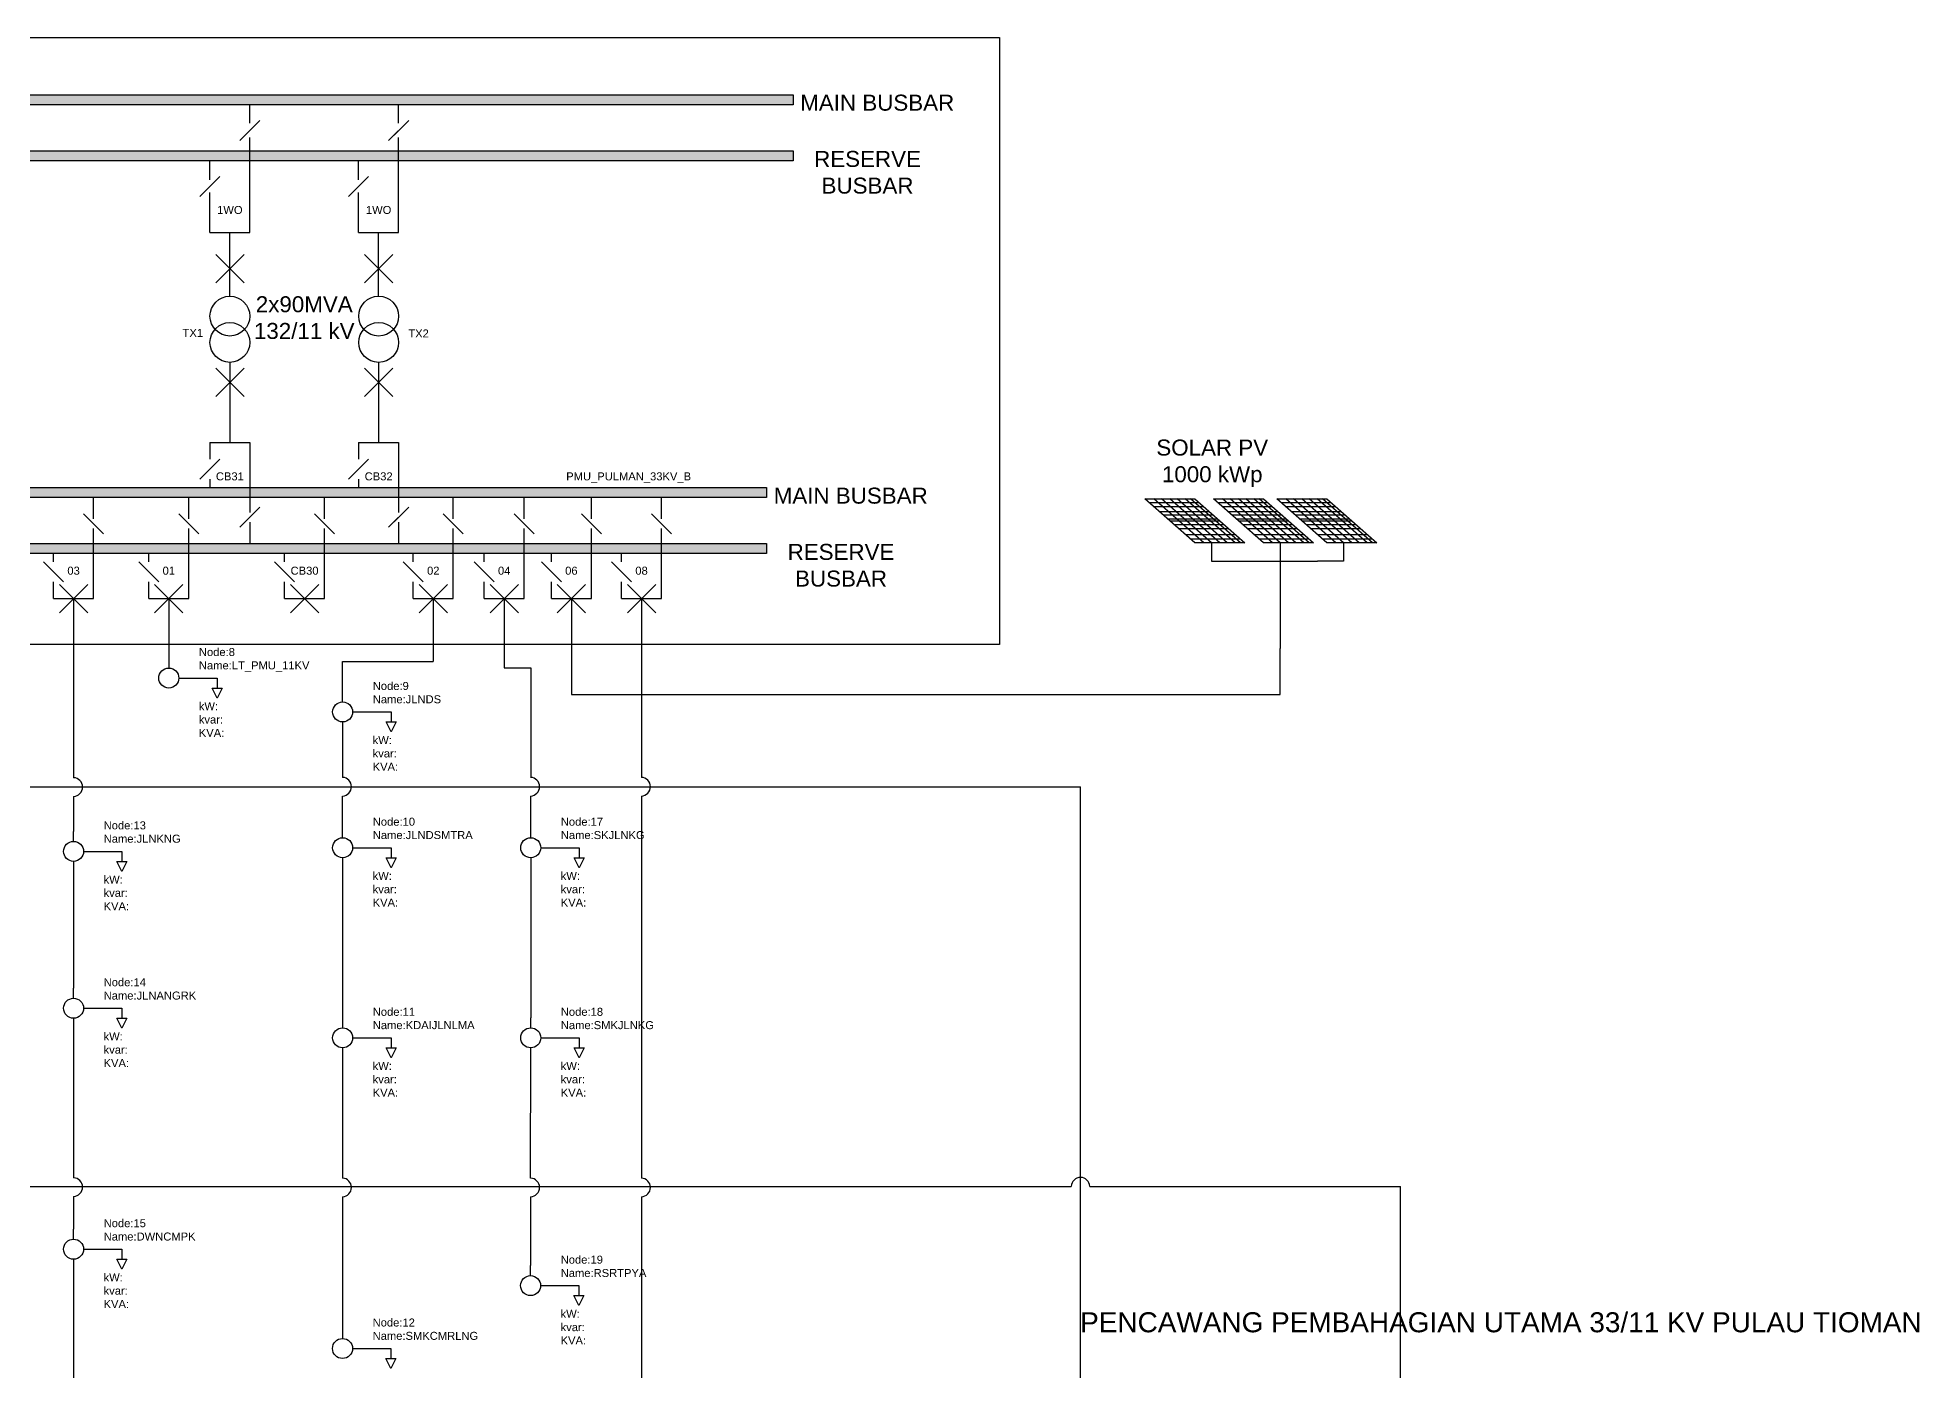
# Model space of a CAD drawing. Header units: inches. Extents: x 13 to 173, y -33 to 91.
# Drawn here: x 76.7 to 170.8, y 21.6 to 88.2 of the extents above; entities that cross this region are included whole.
import ezdxf

# ---------------------------------------------------------------- set-up
doc = ezdxf.new("R2010")
doc.units = ezdxf.units.IN
doc.header["$MEASUREMENT"] = 0
doc.styles.get("Standard").update_dxf_attribs({"font": 'arial.ttf'})

# ---------------------------------------------------------------- blocks, each defined once
blk = doc.blocks.new('Isolatar')
blk.add_lwpolyline([(12.645, 4.178), (13.145, 4.678), (13.645, 5.178), (13.645, 5.178)], close=True)
blk = doc.blocks.new('Transformer')
for p, q in [((3.587, 7.615), (3.587, 8.615)), ((3.587, 4.308), (3.587, 3.308))]:
    blk.add_line(p, q)
for centre in [(3.587, 6.62), (3.587, 5.303)]:
    blk.add_circle(centre, 0.995)
blk = doc.blocks.new('Breaker')
for p, q in [((7.338, 4.199), (8.752, 5.613)), ((8.752, 4.199), (7.338, 5.613))]:
    blk.add_line(p, q)

msp = doc.modelspace()

# ---------------------------------------------------------------- hatches: boundary and pattern name
at = {"true_color": 0xf1eb1f}
h = msp.add_hatch(color=2, dxfattribs=at)
h.dxf.hatch_style = 1
h.paths.add_polyline_path([(87.352, 65.728), (68.187, 65.728), (68.187, 65.228), (87.352, 65.228)])
h.paths.add_polyline_path([(94.79, 65.728), (87.352, 65.728), (87.352, 65.228), (94.79, 65.228)])
h.paths.add_polyline_path([(113.187, 65.728), (94.79, 65.728), (94.79, 65.228), (113.187, 65.228)])
h.paths.add_polyline_path([(101.068, 62.943), (97.522, 62.943), (97.522, 62.443), (101.068, 62.443)])
h.paths.add_polyline_path([(104.425, 62.943), (101.068, 62.943), (101.068, 62.443), (104.425, 62.443)])
h.paths.add_polyline_path([(107.933, 62.943), (104.425, 62.943), (104.425, 62.443), (107.933, 62.443)])
h.paths.add_polyline_path([(113.187, 62.943), (107.933, 62.943), (107.933, 62.443), (113.187, 62.443)])
h.paths.add_polyline_path([(97.522, 62.943), (91.087, 62.943), (91.087, 62.443), (97.522, 62.443)])
h.paths.add_polyline_path([(91.087, 62.943), (84.299, 62.943), (84.299, 62.443), (91.087, 62.443)])
h.paths.add_polyline_path([(84.299, 62.943), (79.539, 62.943), (79.539, 62.443), (84.299, 62.443)])
h.paths.add_polyline_path([(79.539, 62.943), (75.431, 62.943), (75.431, 62.443), (79.539, 62.443)])
h.paths.add_polyline_path([(75.431, 62.943), (72.048, 62.943), (72.048, 62.443), (75.431, 62.443)])
h.paths.add_polyline_path([(72.048, 62.943), (68.187, 62.943), (68.187, 62.443), (72.048, 62.443)])
h.paths.add_polyline_path([(103.06, 65.872), (109.502, 65.872), (109.502, 66.697), (103.06, 66.697)], flags=9)
h.paths.add_polyline_path([(70.082, 66.539), (76.525, 66.539), (76.525, 67.363), (70.082, 67.363)], flags=9)
h.paths.add_polyline_path([(85.59, 65.867), (87.188, 65.867), (87.188, 66.691), (85.59, 66.691)], flags=25)
h.paths.add_polyline_path([(45.607, 65.912), (52.05, 65.912), (52.05, 66.737), (45.607, 66.737)], flags=9)
h.paths.add_polyline_path([(13.966, 65.912), (20.41, 65.912), (20.41, 66.737), (13.966, 66.737)], flags=9)
h.paths.add_polyline_path([(95.181, 73.015), (96.406, 73.015), (96.406, 73.84), (95.181, 73.84)], flags=25)
h.paths.add_polyline_path([(83.933, 73.043), (85.157, 73.043), (85.157, 73.867), (83.933, 73.867)], flags=9)
h.paths.add_polyline_path([(95.181, 73.015), (96.406, 73.015), (96.406, 73.84), (95.181, 73.84)], flags=25)
h.paths.add_polyline_path([(29.443, 72.945), (30.823, 72.945), (30.823, 73.769), (29.443, 73.769)], flags=9)
h.paths.add_polyline_path([(41.045, 73.015), (42.425, 73.015), (42.425, 73.84), (41.045, 73.84)], flags=9)
h.paths.add_polyline_path([(38.977, 79.186), (40.45, 79.186), (40.45, 80.01), (38.977, 80.01)], flags=9)
h.paths.add_polyline_path([(31.539, 79.186), (33.012, 79.186), (33.012, 80.01), (31.539, 80.01)], flags=9)
h.paths.add_polyline_path([(93.036, 79.186), (94.509, 79.186), (94.509, 80.01), (93.036, 80.01)], flags=9)
h.paths.add_polyline_path([(85.598, 79.186), (87.071, 79.186), (87.071, 80.01), (85.598, 80.01)], flags=9)
h.paths.add_polyline_path([(92.992, 65.867), (94.59, 65.867), (94.59, 66.691), (92.992, 66.691)], flags=9)
h.paths.add_polyline_path([(85.59, 65.867), (87.188, 65.867), (87.188, 66.691), (85.59, 66.691)], flags=25)
h.paths.add_polyline_path([(70.638, 61.156), (71.459, 61.156), (71.459, 61.981), (70.638, 61.981)], flags=9)
h.paths.add_polyline_path([(31.62, 65.907), (32.969, 65.907), (32.969, 66.731), (31.62, 66.731)], flags=9)
h.paths.add_polyline_path([(39.066, 65.867), (40.415, 65.867), (40.415, 66.691), (39.066, 66.691)], flags=9)
h.paths.add_polyline_path([(52.061, 61.156), (53.69, 61.156), (53.69, 61.981), (52.061, 61.981)], flags=9)
h.paths.add_polyline_path([(48.554, 61.156), (50.183, 61.156), (50.183, 61.981), (48.554, 61.981)], flags=9)
h.paths.add_polyline_path([(45.204, 61.156), (46.833, 61.156), (46.833, 61.981), (45.204, 61.981)], flags=9)
h.paths.add_polyline_path([(41.653, 61.156), (43.283, 61.156), (43.283, 61.981), (41.653, 61.981)], flags=9)
h.paths.add_polyline_path([(16.174, 61.156), (17.803, 61.156), (17.803, 61.981), (16.174, 61.981)], flags=9)
h.paths.add_polyline_path([(19.559, 61.156), (21.188, 61.156), (21.188, 61.981), (19.559, 61.981)], flags=9)
h.paths.add_polyline_path([(23.666, 61.156), (25.295, 61.156), (25.295, 61.981), (23.666, 61.981)], flags=9)
h.paths.add_polyline_path([(28.408, 61.156), (30.037, 61.156), (30.037, 61.981), (28.408, 61.981)], flags=9)
h.paths.add_polyline_path([(35.274, 61.151), (36.746, 61.151), (36.746, 61.975), (35.274, 61.975)], flags=9)
h.paths.add_polyline_path([(59.963, 60.325), (65.704, 60.325), (65.704, 63.32), (59.963, 63.32)], flags=9)
h.paths.add_polyline_path([(59.247, 64.485), (67.347, 64.485), (67.347, 66.133), (59.247, 66.133)], flags=9)
h.paths.add_polyline_path([(114.021, 60.325), (119.763, 60.325), (119.763, 63.32), (114.021, 63.32)], flags=9)
h.paths.add_polyline_path([(113.306, 64.485), (121.406, 64.485), (121.406, 66.133), (113.306, 66.133)], flags=9)
h.paths.add_polyline_path([(115.347, 79.972), (121.088, 79.972), (121.088, 82.967), (115.347, 82.967)], flags=9)
h.paths.add_polyline_path([(114.631, 84.132), (122.732, 84.132), (122.732, 85.78), (114.631, 85.78)], flags=9)
h.paths.add_polyline_path([(87.298, 72.717), (92.731, 72.717), (92.731, 75.707), (87.298, 75.707)], flags=9)
h.paths.add_polyline_path([(33.24, 72.717), (38.673, 72.717), (38.673, 75.707), (33.24, 75.707)], flags=9)
at = {"true_color": 0x58ba48}
h = msp.add_hatch(color=85, dxfattribs=at)
h.dxf.hatch_style = 1
h.paths.add_polyline_path([(114.513, 85.375), (14.513, 85.375), (14.513, 84.875), (114.513, 84.875)])
h.paths.add_polyline_path([(87.352, 82.562), (40.732, 82.562), (40.732, 82.062), (87.352, 82.062)])
h.paths.add_polyline_path([(40.732, 82.562), (33.293, 82.562), (33.293, 82.062), (40.732, 82.062)])
h.paths.add_polyline_path([(33.293, 82.562), (14.513, 82.562), (14.513, 82.062), (33.293, 82.062)])
h.paths.add_polyline_path([(114.513, 82.562), (87.352, 82.562), (87.352, 82.062), (114.513, 82.062)])

# ---------------------------------------------------------------- linework, layer by layer
for p, q in [((87.352, 83.953), (87.352, 84.875)), ((94.79, 83.953), (94.79, 84.875)), ((87.352, 78.478), (87.352, 83.228)), ((94.79, 78.478), (94.79, 83.228)), ((85.352, 81.115), (85.352, 82.062)), ((92.79, 81.115), (92.79, 82.062)), ((85.352, 78.478), (85.352, 80.478)), ((92.79, 78.478), (92.79, 80.478)), ((85.352, 78.478), (87.352, 78.478)), ((86.352, 76.678), (86.352, 78.478)), ((92.79, 78.478), (94.79, 78.478)), ((93.79, 76.678), (93.79, 78.478)), ((86.352, 76.297), (86.352, 76.678)), ((93.79, 76.297), (93.79, 76.678)), ((85.352, 67.989), (87.352, 67.989)), ((85.352, 67.989), (85.352, 67.239)), ((87.352, 67.989), (87.352, 64.489)), ((92.79, 67.989), (94.79, 67.989)), ((92.79, 67.989), (92.79, 67.239)), ((94.79, 67.989), (94.79, 64.489)), ((85.352, 67.239), (85.352, 67.159)), ((92.79, 67.239), (92.79, 67.159)), ((85.352, 66.159), (85.352, 65.728)), ((92.79, 66.159), (92.79, 65.728)), ((79.539, 64.169), (79.539, 65.228)), ((84.299, 64.169), (84.299, 65.228)), ((91.087, 64.169), (91.087, 65.228)), ((97.522, 64.169), (97.522, 65.228)), ((101.068, 64.169), (101.068, 65.228)), ((104.425, 64.169), (104.425, 65.228)), ((107.933, 64.169), (107.933, 65.228)), ((132.094, 65.175), (134.594, 65.175)), ((134.594, 62.971), (132.094, 65.175)), ((132.301, 64.992), (134.801, 64.992)), ((135.043, 62.971), (132.543, 65.175)), ((135.426, 62.971), (132.926, 65.175)), ((135.844, 62.971), (133.344, 65.175)), ((136.214, 62.971), (133.714, 65.175)), ((136.611, 62.971), (134.111, 65.175)), ((136.876, 62.971), (134.376, 65.175)), ((134.594, 65.175), (137.094, 62.971)), ((135.52, 65.175), (138.02, 65.175)), ((138.02, 62.971), (135.52, 65.175)), ((135.728, 64.992), (138.228, 64.992)), ((138.47, 62.971), (135.97, 65.175)), ((138.853, 62.971), (136.353, 65.175)), ((139.27, 62.971), (136.77, 65.175)), ((139.64, 62.971), (137.14, 65.175)), ((140.038, 62.971), (137.538, 65.175)), ((140.302, 62.971), (137.802, 65.175)), ((138.02, 65.175), (140.52, 62.971)), ((138.697, 65.175), (141.197, 65.175)), ((141.197, 62.971), (138.697, 65.175)), ((138.905, 64.992), (141.405, 64.992)), ((141.647, 62.971), (139.147, 65.175)), ((142.03, 62.971), (139.53, 65.175)), ((142.447, 62.971), (139.947, 65.175)), ((142.817, 62.971), (140.317, 65.175)), ((143.215, 62.971), (140.715, 65.175)), ((143.479, 62.971), (140.979, 65.175)), ((141.197, 65.175), (143.697, 62.971)), ((87.352, 64.002), (87.352, 62.943)), ((94.79, 64.002), (94.79, 62.943)), ((132.531, 64.789), (135.031, 64.789)), ((132.811, 64.543), (135.311, 64.543)), ((133.004, 64.372), (135.504, 64.372)), ((133.004, 64.372), (135.504, 64.372)), ((133.004, 64.372), (135.504, 64.372)), ((133.235, 64.169), (135.735, 64.169)), ((133.344, 64.073), (135.844, 64.073)), ((135.958, 64.789), (138.458, 64.789)), ((136.238, 64.543), (138.738, 64.543)), ((136.431, 64.372), (138.931, 64.372)), ((136.431, 64.372), (138.931, 64.372)), ((136.431, 64.372), (138.931, 64.372)), ((136.661, 64.169), (139.161, 64.169)), ((136.77, 64.073), (139.27, 64.073)), ((139.135, 64.789), (141.635, 64.789)), ((139.415, 64.543), (141.915, 64.543)), ((139.608, 64.372), (142.108, 64.372)), ((139.608, 64.372), (142.108, 64.372)), ((139.608, 64.372), (142.108, 64.372)), ((139.838, 64.169), (142.338, 64.169)), ((139.947, 64.073), (142.447, 64.073)), ((79.539, 60.182), (79.539, 63.682)), ((84.299, 60.182), (84.299, 63.682)), ((91.087, 60.182), (91.087, 63.682)), ((97.522, 60.182), (97.522, 63.682)), ((101.068, 60.182), (101.068, 63.682)), ((104.425, 60.182), (104.425, 63.682)), ((107.933, 60.182), (107.933, 63.682)), ((133.551, 63.89), (136.051, 63.89)), ((133.781, 63.687), (136.281, 63.687)), ((134.122, 63.386), (136.622, 63.386)), ((134.363, 63.174), (136.863, 63.174)), ((136.978, 63.89), (139.478, 63.89)), ((137.208, 63.687), (139.708, 63.687)), ((137.549, 63.386), (140.049, 63.386)), ((137.79, 63.174), (140.29, 63.174)), ((140.155, 63.89), (142.655, 63.89)), ((140.385, 63.687), (142.885, 63.687)), ((140.726, 63.386), (143.226, 63.386)), ((140.967, 63.174), (143.467, 63.174)), ((77.539, 62.012), (77.539, 62.443)), ((82.299, 62.012), (82.299, 62.443)), ((89.087, 62.012), (89.087, 62.443)), ((95.522, 62.012), (95.522, 62.443)), ((99.068, 62.012), (99.068, 62.443)), ((102.425, 62.012), (102.425, 62.443)), ((105.933, 62.012), (105.933, 62.443)), ((137.094, 62.971), (134.594, 62.971)), ((135.426, 62.971), (135.426, 62.044)), ((140.52, 62.971), (138.02, 62.971)), ((138.853, 62.971), (138.853, 62.044)), ((143.697, 62.971), (141.197, 62.971)), ((142.03, 62.971), (142.03, 62.044)), ((135.426, 62.044), (137.549, 62.044)), ((137.549, 62.044), (140.726, 62.044)), ((138.853, 62.044), (138.853, 57.678)), ((142.03, 62.044), (140.726, 62.044)), ((77.539, 60.932), (77.539, 61.012)), ((77.539, 60.182), (77.539, 60.932)), ((82.299, 60.932), (82.299, 61.012)), ((82.299, 60.182), (82.299, 60.932)), ((89.087, 60.932), (89.087, 61.012)), ((89.087, 60.182), (89.087, 60.932)), ((95.522, 60.932), (95.522, 61.012)), ((95.522, 60.182), (95.522, 60.932)), ((99.068, 60.932), (99.068, 61.012)), ((99.068, 60.182), (99.068, 60.932)), ((102.425, 60.932), (102.425, 61.012)), ((102.425, 60.182), (102.425, 60.932)), ((105.933, 60.932), (105.933, 61.012)), ((105.933, 60.182), (105.933, 60.932)), ((77.539, 60.182), (79.539, 60.182)), ((78.539, 60.182), (78.539, 58.359)), ((82.299, 60.182), (84.299, 60.182)), ((89.087, 60.182), (91.087, 60.182)), ((95.522, 60.182), (97.522, 60.182)), ((99.068, 60.182), (101.068, 60.182)), ((102.425, 60.182), (104.425, 60.182)), ((105.933, 60.182), (107.933, 60.182)), ((138.853, 55.389), (138.853, 57.678)), ((83.799, 56.209), (85.72, 56.209)), ((85.72, 56.209), (85.72, 55.709)), ((92.491, 54.514), (94.411, 54.514)), ((94.411, 54.514), (94.411, 54.014)), ((79.039, 47.543), (80.959, 47.543)), ((80.959, 47.543), (80.959, 47.043)), ((92.491, 47.725), (94.411, 47.725)), ((94.411, 47.725), (94.411, 47.225)), ((101.893, 47.725), (103.813, 47.725)), ((103.813, 47.725), (103.813, 47.225)), ((79.039, 39.7), (80.959, 39.7)), ((80.959, 39.7), (80.959, 39.2)), ((101.393, 38.721), (101.393, 39.221)), ((92.491, 38.221), (94.411, 38.221)), ((94.411, 38.221), (94.411, 37.721)), ((101.893, 38.221), (103.813, 38.221)), ((103.813, 38.221), (103.813, 37.721)), ((78.539, 28.152), (78.539, 28.652)), ((79.039, 27.652), (80.959, 27.652)), ((80.959, 27.652), (80.959, 27.152)), ((101.386, 26.33), (101.386, 26.83)), ((101.886, 25.83), (103.806, 25.83)), ((103.806, 25.83), (103.806, 25.33)), ((92.485, 22.687), (94.405, 22.687)), ((94.405, 22.687), (94.405, 22.187))]:
    msp.add_line(p, q)
at = {"color": 85, "true_color": 0x58ba48}
for p, q in [((86.352, 75.297), (86.352, 78.478)), ((93.79, 75.297), (93.79, 78.478))]:
    msp.add_line(p, q, dxfattribs=at)
at = {"color": 41, "true_color": 0xf4ee51}
for p, q in [((86.352, 71.989), (86.352, 67.989)), ((93.79, 71.989), (93.79, 67.989)), ((78.539, 60.182), (78.539, 51.225)), ((83.299, 60.182), (83.299, 56.709)), ((96.522, 60.182), (96.522, 57.04)), ((100.068, 60.182), (100.068, 56.719)), ((103.425, 60.182), (103.425, 55.389)), ((106.933, 60.182), (106.933, 51.244)), ((91.991, 55.514), (91.991, 57.04)), ((91.991, 57.04), (96.522, 57.04)), ((100.068, 56.719), (101.393, 56.719)), ((101.393, 56.719), (101.393, 51.244)), ((91.991, 55.014), (91.991, 55.514)), ((103.425, 55.389), (138.853, 55.389)), ((91.991, 54.014), (91.991, 51.244)), ((78.539, 50.29), (78.539, 48.543)), ((91.991, 48.225), (91.985, 50.31)), ((101.393, 48.225), (101.393, 50.31)), ((106.933, 50.31), (106.933, 31.205)), ((78.539, 48.043), (78.539, 48.543)), ((78.539, 47.043), (78.539, 40.7)), ((91.991, 47.225), (91.991, 38.721)), ((101.393, 47.225), (101.393, 39.221)), ((78.539, 40.2), (78.539, 40.7)), ((78.539, 39.2), (78.539, 31.223)), ((91.991, 37.721), (91.991, 31.205)), ((101.386, 31.205), (101.393, 37.721)), ((78.539, 30.289), (78.539, 28.652)), ((91.985, 30.271), (91.985, 23.187)), ((101.386, 30.271), (101.386, 26.83)), ((106.933, 30.272), (106.933, -20.613)), ((78.539, 27.152), (78.539, 19.071))]:
    msp.add_line(p, q, dxfattribs=at)
at = {"color": 240, "true_color": 0xed1f24}
for p, q in [((24.48, 50.776), (128.878, 50.776)), ((128.878, 17.194), (128.878, 50.776)), ((66.826, 30.79), (128.411, 30.79)), ((129.345, 30.79), (144.879, 30.79)), ((144.879, 17.187), (144.879, 30.79))]:
    msp.add_line(p, q, dxfattribs=at)
at = {"color": 4}
msp.add_lwpolyline([(12.902, 88.227), (124.832, 88.227), (124.832, 57.892), (12.902, 57.892)], close=True, dxfattribs=at)
for points in [[(14.513, 85.375), (114.513, 85.375), (114.513, 84.875), (14.513, 84.875)], [(14.513, 82.562), (114.513, 82.562), (114.513, 82.062), (14.513, 82.062)], [(68.187, 65.728), (113.187, 65.728), (113.187, 65.228), (68.187, 65.228)], [(68.187, 62.943), (113.187, 62.943), (113.187, 62.443), (68.187, 62.443)], [(85.47, 55.709), (85.97, 55.709), (85.72, 55.209), (85.72, 55.209)], [(94.161, 54.014), (94.661, 54.014), (94.411, 53.514), (94.411, 53.514)], [(80.709, 47.043), (81.209, 47.043), (80.959, 46.543), (80.959, 46.543)], [(94.161, 47.225), (94.661, 47.225), (94.411, 46.725), (94.411, 46.725)], [(103.563, 47.225), (104.063, 47.225), (103.813, 46.725), (103.813, 46.725)], [(80.709, 39.2), (81.209, 39.2), (80.959, 38.7), (80.959, 38.7)], [(94.161, 37.721), (94.661, 37.721), (94.411, 37.221), (94.411, 37.221)], [(103.563, 37.721), (104.063, 37.721), (103.813, 37.221), (103.813, 37.221)], [(80.709, 27.152), (81.209, 27.152), (80.959, 26.652), (80.959, 26.652)], [(103.556, 25.33), (104.056, 25.33), (103.806, 24.83), (103.806, 24.83)], [(94.155, 22.187), (94.655, 22.187), (94.405, 21.687), (94.405, 21.687)]]:
    msp.add_lwpolyline(points, close=True)
for centre in [(83.299, 56.209), (91.991, 54.514), (78.539, 47.543), (91.991, 47.725), (101.393, 47.725), (78.539, 39.7), (91.991, 38.221), (101.393, 38.221), (78.539, 27.652), (101.386, 25.83), (91.985, 22.687)]:
    msp.add_circle(centre, 0.5)
at = {"color": 41, "true_color": 0xf4ee51}
for centre in [(78.52, 50.757), (91.966, 50.777), (101.368, 50.777), (106.908, 50.777), (78.52, 30.756), (91.966, 30.738), (101.368, 30.738), (106.908, 30.738)]:
    msp.add_arc(centre, 0.467, 272.26727, 87.73273, dxfattribs=at)
at = {"color": 240, "true_color": 0xed1f24}
msp.add_arc((128.878, 30.771), 0.467, 2.26727, 177.73273, dxfattribs=at)

# ---------------------------------------------------------------- block references
for name, p in [('Isolatar', (74.207, 78.912)), ('Isolatar', (81.646, 78.912)), ('Isolatar', (72.207, 76.106)), ('Isolatar', (79.646, 76.106)), ('Breaker', (78.307, 71.772)), ('Breaker', (85.745, 71.772)), ('Transformer', (82.765, 67.682)), ('Transformer', (90.204, 67.682)), ('Breaker', (78.307, 66.084)), ('Breaker', (85.745, 66.084)), ('Isolatar', (72.207, 61.981)), ('Isolatar', (79.646, 61.981)), ('Isolatar', (74.207, 59.573)), ('Isolatar', (81.646, 59.573)), ('Breaker', (70.493, 55.276)), ('Breaker', (75.254, 55.276)), ('Breaker', (82.041, 55.276)), ('Breaker', (88.477, 55.276)), ('Breaker', (92.023, 55.276)), ('Breaker', (95.38, 55.276)), ('Breaker', (98.888, 55.276))]:
    msp.add_blockref(name, p)
at = {"xscale": -1, "rotation": 180}
for p in [(66.394, 68.599), (71.154, 68.599), (77.942, 68.599), (84.377, 68.599), (87.923, 68.599), (91.28, 68.599), (94.788, 68.599), (64.394, 66.19), (69.154, 66.19), (75.942, 66.19), (82.377, 66.19), (85.923, 66.19), (89.28, 66.19), (92.788, 66.19)]:
    msp.add_blockref('Isolatar', p, dxfattribs=at)

# ---------------------------------------------------------------- texts
at = {"attachment_point": 1}
for s, width, heights, insert, char_height in [('\\A1;\\pxqc;MAIN BUSBAR', 8.40743, [2.573], (114.512, 85.375), 0.8), ('\\A1;\\pxqc;RESERVE BUSBAR', 7.43852, [3.086], (114.512, 82.562), 0.8), ('\\pxqc;\\P1WO ', 2, [0], (85.352, 80.478), 0.4), ('\\pxqc;\\P1WO ', 2, [0], (92.79, 80.478), 0.4), ('\\A1;\\pxqc;2x90MVA\\P132/11 kV', 7.43852, [3.086], (86.352, 75.297), 0.8), ('\\pxqc;\\PTX1 ', 2, [0], (83.5, 74.33), 0.4), ('\\pxqc;\\PTX2', 2, [0], (94.785, 74.302), 0.4), ('\\pxqc;\\PTX2', 2, [0], (94.785, 74.302), 0.4), ('\\A1;\\pxqc;SOLAR PV \\P1000 kWp', 7.43852, [3.086], (131.745, 68.132), 0.8), ('\\pxqc;\\PCB31 ', 2, [0], (85.352, 67.159), 0.4), ('\\pxqc;\\PCB31 ', 2, [0], (85.352, 67.159), 0.4), ('\\pxqc;\\PCB32 ', 2, [0], (92.79, 67.159), 0.4), ('\\pxqc;\\PPMU_PULMAN_33KV_B', 2, [0], (105.288, 67.159), 0.4), ('\\A1;\\pxqc;MAIN BUSBAR', 8.40743, [2.573], (113.187, 65.728), 0.8), ('\\A1;\\pxqc;RESERVE BUSBAR', 7.43852, [3.086], (113.187, 62.915), 0.8), ('\\pxqc;\\P03 ', 2, [0], (77.539, 62.443), 0.4), ('\\pxqc;\\P01 ', 2, [0], (82.299, 62.443), 0.4), ('\\pxqc;\\PCB30', 2, [0], (89.087, 62.443), 0.4), ('\\pxqc;\\P02 ', 2, [0], (95.522, 62.443), 0.4), ('\\pxqc;\\P04 ', 2, [0], (99.068, 62.443), 0.4), ('\\pxqc;\\P06', 2, [0], (102.425, 62.443), 0.4), ('\\pxqc;\\P08', 2, [0], (105.933, 62.443), 0.4), ('Node:8\\PName:LT_PMU_11KV', 1.56793, [0], (84.804, 57.709), 0.4), ('Node:9\\PName:JLNDS', 1.56793, [0], (93.496, 56.014), 0.4), ('kW:\\Pkvar:\\PKVA:', 1.88503, [0], (84.799, 55.001), 0.4), ('kW:\\Pkvar:\\PKVA:', 1.88503, [0], (93.491, 53.306), 0.4), ('Node:13\\PName:JLNKNG', 1.56793, [0], (80.043, 49.043), 0.4), ('Node:10\\PName:JLNDSMTRA', 1.56793, [0], (93.496, 49.225), 0.4), ('Node:17\\PName:SKJLNKG', 1.56793, [0], (102.897, 49.225), 0.4), ('kW:\\Pkvar:\\PKVA:', 1.88503, [0], (80.039, 46.335), 0.4), ('kW:\\Pkvar:\\PKVA:', 1.88503, [0], (93.491, 46.517), 0.4), ('kW:\\Pkvar:\\PKVA:', 1.88503, [0], (102.893, 46.517), 0.4), ('Node:14\\PName:JLNANGRK', 1.56793, [0], (80.043, 41.2), 0.4), ('Node:11\\PName:KDAIJLNLMA', 1.56793, [0], (93.496, 39.721), 0.4), ('Node:18\\PName:SMKJLNKG', 1.56793, [0], (102.897, 39.721), 0.4), ('kW:\\Pkvar:\\PKVA:', 1.88503, [0], (80.039, 38.493), 0.4), ('kW:\\Pkvar:\\PKVA:', 1.88503, [0], (93.491, 37.013), 0.4), ('kW:\\Pkvar:\\PKVA:', 1.88503, [0], (102.893, 37.013), 0.4), ('Node:15\\PName:DWNCMPK', 1.56793, [0], (80.043, 29.152), 0.4), ('Node:19\\PName:RSRTPYA', 1.56793, [0], (102.891, 27.33), 0.4), ('kW:\\Pkvar:\\PKVA:', 1.88503, [0], (80.039, 26.444), 0.4), ('kW:\\Pkvar:\\PKVA:', 1.88503, [0], (102.886, 24.622), 0.4), ('\\A1;\\pxqr;PENCAWANG PEMBAHAGIAN UTAMA 33/11 KV PULAU TIOMAN', 42.91036, [2.573], (128.019, 24.499), 1), ('Node:12\\PName:SMKCMRLNG', 1.56793, [0], (93.489, 24.187), 0.4)]:
    msp.add_mtext_dynamic_manual_height_columns(s, width=width, gutter_width=1, heights=heights, dxfattribs=dict(at, insert=insert, char_height=char_height))

doc.saveas('drawing.dxf')
